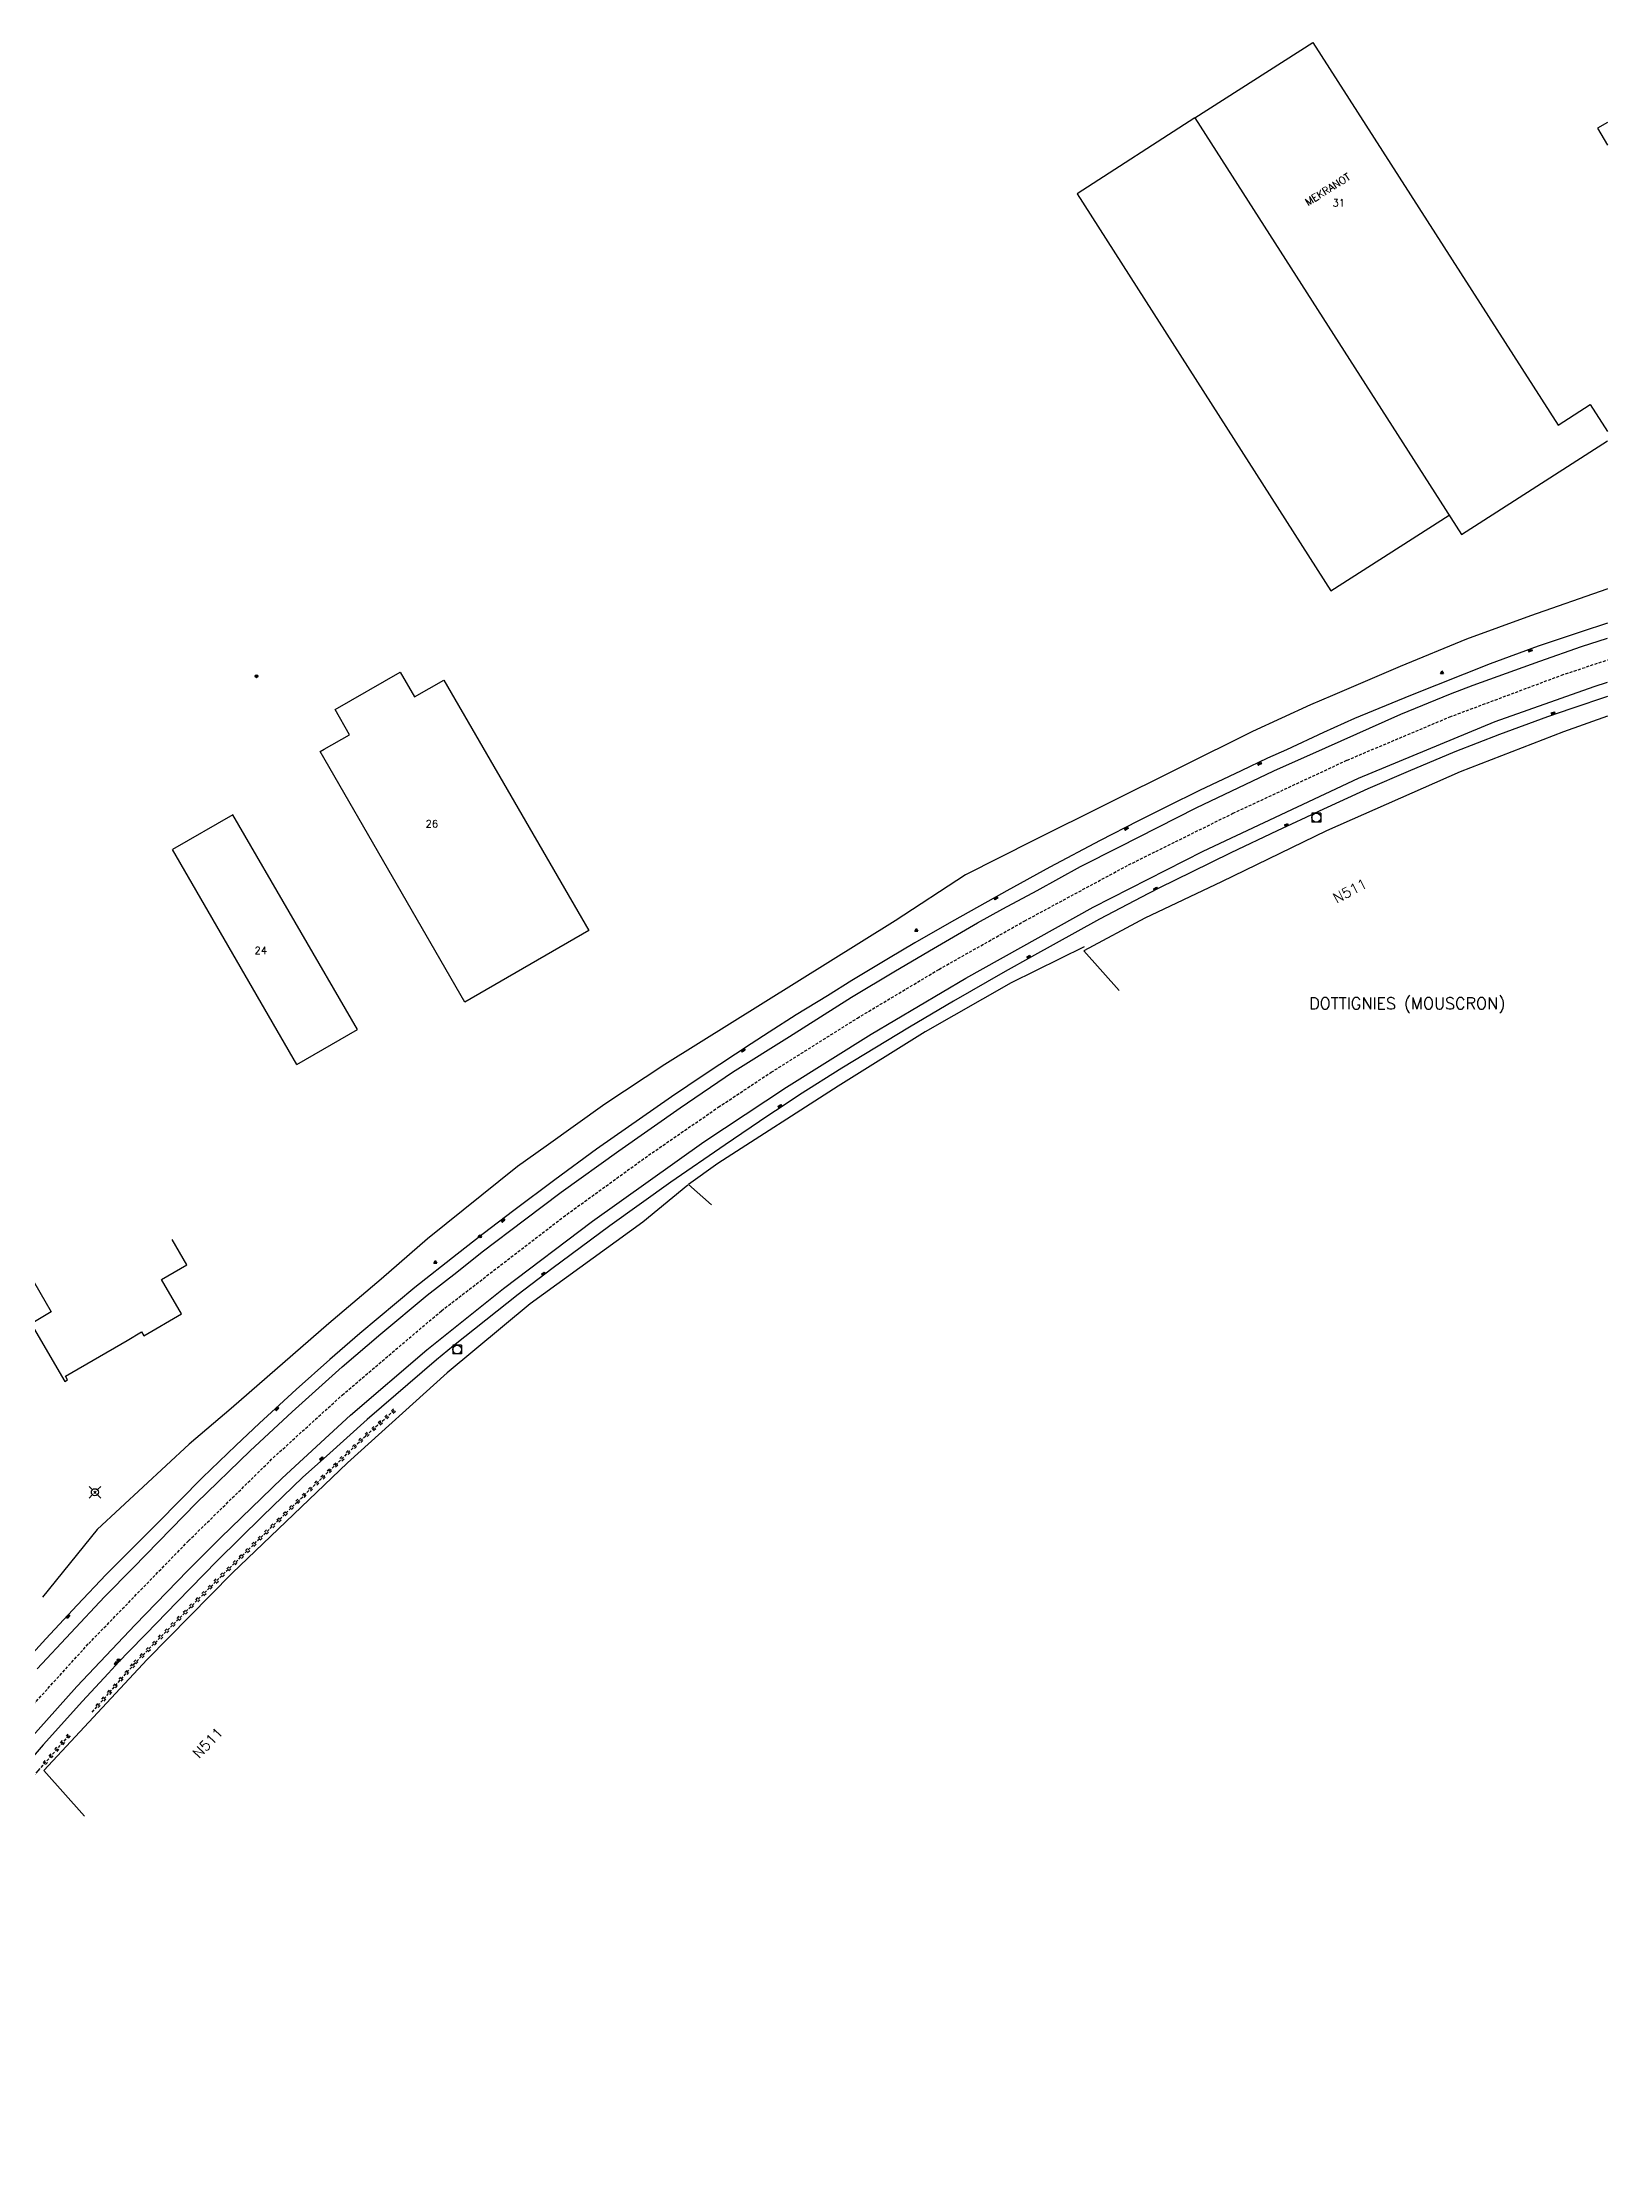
# Model space of a CAD drawing. Header units: millimetres. Extents: x 75000 to 76000, y 157000 to 157843.
# Drawn here: x 75732.4 to 76000, y 157064.6 to 157428.4 of the extents above; entities that cross this region are included whole.
import ezdxf
from ezdxf.enums import TextEntityAlignment as Align

# ---------------------------------------------------------------- set-up
doc = ezdxf.new("R2010")
doc.units = ezdxf.units.MM
doc.linetypes.add('DASHED', pattern=[0.75, 0.5, -0.25])
doc.layers.get('0').update_dxf_attribs({"linetype": 'CONTINUOUS'})
for name, color, linetype in [('W0001', 6, 'DASHED'), ('W0006', 2, 'CONTINUOUS'), ('W0008', 7, 'CONTINUOUS'), ('W0100', 7, 'CONTINUOUS'), ('w0101', 7, 'CONTINUOUS'), ('w0220', 5, 'DASHED'), ('w0221', 2, 'CONTINUOUS'), ('w0330', 7, 'CONTINUOUS'), ('W0400', 7, 'CONTINUOUS'), ('W0420', 7, 'CONTINUOUS'), ('w0476', 7, 'CONTINUOUS'), ('w0850', 7, 'CONTINUOUS'), ('W0856', 7, 'CONTINUOUS'), ('W0980', 7, 'CONTINUOUS'), ('w0984', 7, 'CONTINUOUS'), ('W0989', 7, 'CONTINUOUS'), ('W0991', 7, 'CONTINUOUS')]:
    doc.layers.add(name, color=color, linetype=linetype)
doc.styles.get("Standard").update_dxf_attribs({"font": 'romans.shx', "width": 0.85})

# ---------------------------------------------------------------- blocks, each defined once
blk = doc.blocks.new('T400')
for p, q in [((-0.15, 0.3), (0.15, 0.3)), ((-0.15, -0.25), (-0.15, 0.3)), ((-0.15, 0.15), (0.15, 0.15)), ((-0.15, 0), (0.15, 0)), ((0.15, 0.3), (0.15, -0.25)), ((-0.15, -0.15), (0.15, -0.15)), ((-0.15, -0.25), (-0.15, -0.3)), ((-0.15, -0.3), (0.15, -0.3)), ((0.15, -0.3), (0.15, -0.25))]:
    blk.add_line(p, q)
blk = doc.blocks.new('T420')
for p, q in [((0.75, 0.75), (-0.75, 0.75)), ((-0.75, 0.75), (-0.75, -0.75)), ((0.75, 0.75), (0.75, -0.75)), ((0.75, -0.75), (-0.75, -0.75))]:
    blk.add_line(p, q)
blk.add_ellipse((0, 0), major_axis=(-0.53, 0.53), ratio=1, start_param=3.926991, end_param=10.210176)
blk = doc.blocks.new('T850')
for p, q in [((-0.25, -0.15), (0, 0.32)), ((0, 0.32), (0.25, -0.15)), ((-0.25, -0.15), (0.25, -0.15))]:
    blk.add_line(p, q)
for major_axis in [(-0.106, 0.106), (-0.0354, 0.0354), (-0.0236, 0.0236)]:
    blk.add_ellipse((0, 0), major_axis=major_axis, ratio=1, start_param=3.926991, end_param=10.210176)
blk = doc.blocks.new('T856')
for p, q in [((-0.125, 0), (0.125, 0)), ((0, 0.125), (0, -0.125))]:
    blk.add_line(p, q)
blk.add_ellipse((0, 0), major_axis=(-0.177, 0.177), ratio=1, start_param=3.9269908, end_param=10.2101761)
blk = doc.blocks.new('t220o')
at = {"color": 0, "linetype": 'Continuous'}
for p, q in [((-0.25, 0.25), (0.25, 0.25)), ((-0.25, -0.25), (0.25, -0.25))]:
    blk.add_line(p, q, dxfattribs=at)
blk = doc.blocks.new('T476')
at = {"color": 0, "linetype": 'ByBlock', "lineweight": -2}
for p, q in [((-1, 1), (-0.4, 0.4)), ((-0.2, 0.2), (0.2, -0.2)), ((-0.2, -0.2), (0.2, 0.2)), ((0.4, 0.4), (1, 1)), ((-0.4, -0.4), (-1, -1)), ((0.4, -0.4), (1, -1))]:
    blk.add_line(p, q, dxfattribs=at)
blk.add_circle((0, 0), 0.6, dxfattribs=at)

msp = doc.modelspace()

# ---------------------------------------------------------------- linework, layer by layer
at = {"layer": 'W0001'}
msp.add_lwpolyline([(75726.77, 157139.63), (75740.28, 157154.52), (75757.35, 157172.08), (75771.82, 157186.28), (75783.63, 157197.02), (75800.61, 157211.44), (75821.45, 157227.49), (75836.01, 157238.03), (75847.95, 157246.25), (75857, 157252.24), (75871.73, 157261.5), (75885.67, 157269.83), (75900.35, 157278.13), (75918.09, 157287.7), (75935.96, 157296.53), (75955.47, 157305.62), (75973.03, 157313.02), (75992.13, 157320.15), (76000, 157322.78)], dxfattribs=at)
at = {"layer": 'W0006'}
for points in [[(75731.46, 157150.2), (75742.97, 157162.51), (75747.87, 157167.48), (75758.74, 157178.6), (75767.89, 157187.46), (75775.1, 157194.18), (75783.6, 157201.84), (75790.22, 157207.49), (75798.16, 157214.1), (75803.21, 157218.06), (75807.58, 157221.55), (75814.83, 157227.02), (75821.08, 157231.7), (75830.93, 157238.82), (75841.43, 157246.16), (75850.36, 157252.23), (75860.11, 157258.38), (75870.73, 157265.1), (75878.25, 157269.61), (75884.75, 157273.42), (75892.28, 157277.79), (75896.63, 157280.19), (75902.5, 157283.34), (75909.87, 157287.46), (75916.54, 157290.79), (75929.66, 157297.45), (75942.94, 157303.77), (75951.76, 157307.75), (75964.69, 157313.49), (75973.14, 157316.98), (75977.03, 157318.45), (75988.43, 157322.56), (75995.58, 157325.04), (76000, 157326.49)], [(75728.35, 157136.03), (75738.27, 157147.16), (75748.25, 157157.74), (75757.26, 157167.04), (75761.29, 157171.06), (75762.89, 157172.66), (75773.35, 157182.82), (75785.08, 157193.57), (75798.08, 157204.78), (75811.22, 157215.27), (75826.41, 157226.77), (75845.49, 157240.31), (75859.59, 157249.69), (75874.1, 157258.77), (75890.26, 157268.34), (75912.04, 157280.5), (75930.88, 157290.08), (75957.43, 157302.53), (75980.78, 157312.24), (75997.7, 157318.24), (76000, 157318.98)]]:
    msp.add_lwpolyline(points, dxfattribs=at)
at = {"layer": 'W0008'}
for points in [[(76000, 157329.07), (75995.48, 157327.57), (75988.15, 157325.1), (75979.96, 157322.12), (75966.34, 157316.71), (75956.76, 157312.74), (75951.42, 157310.35), (75945.13, 157307.4), (75941.87, 157305.95), (75937.37, 157303.8), (75930.24, 157300.41), (75924.72, 157297.67), (75919.68, 157295.18), (75913.25, 157291.87), (75904.65, 157287.31), (75897.28, 157283.25), (75894.03, 157281.42), (75887.82, 157277.96), (75881.58, 157274.36), (75877.08, 157271.68), (75870.81, 157267.91), (75866.6, 157265.32), (75861.29, 157262.05), (75856.62, 157259.11), (75853.59, 157257.09), (75845.52, 157251.81), (75839.97, 157248.02), (75827.14, 157239.09), (75820.01, 157233.84), (75813.01, 157228.62), (75807.72, 157224.59), (75803.32, 157221.15), (75796.05, 157215.42), (75786.64, 157207.58), (75781.52, 157203.11), (75775.74, 157197.98), (75772.93, 157195.37), (75769.51, 157192.23), (75765.42, 157188.41), (75759.72, 157182.93), (75752.03, 157175.13), (75743.28, 157166.32), (75738.33, 157161.1), (75732.93, 157155.33), (75727.74, 157149.61)], [(76000, 157316.53), (75993.89, 157314.46), (75989.73, 157313.03), (75981.54, 157309.99), (75973.88, 157307.03), (75965.94, 157303.67), (75959.05, 157300.7), (75950.71, 157296.92), (75948.44, 157295.83), (75943.5, 157293.52), (75935.61, 157289.76), (75928.86, 157286.46), (75923.42, 157283.77), (75921.54, 157282.84), (75913.15, 157278.4), (75901.51, 157271.96), (75897.02, 157269.46), (75888.17, 157264.39), (75880.64, 157259.96), (75869.1, 157252.93), (75861.86, 157248.35), (75859.04, 157246.48), (75856.43, 157244.77), (75849.12, 157239.85), (75839.81, 157233.46), (75829.38, 157225.96), (75819.48, 157218.61), (75813.74, 157214.2), (75802.65, 157205.47), (75799.78, 157203.05), (75787.88, 157192.86), (75780.95, 157186.59), (75776.91, 157182.96), (75770.01, 157176.32), (75762.28, 157168.64), (75755.41, 157161.66), (75750.07, 157156.13), (75747.11, 157153.08), (75745.51, 157151.47), (75743.63, 157149.41), (75739.24, 157144.64), (75732.51, 157137.21), (75724.84, 157128.35)]]:
    msp.add_lwpolyline(points, dxfattribs=at)
at = {"layer": 'W0100'}
for points in [[(75929.46, 157415.47), (75909.3, 157402.51), (75952.69, 157334.56), (75972.96, 157347.55), (75972.96, 157347.55), (75972.96, 157347.55)], [(76000, 157414.67), (75998.32, 157413.7)], [(75998.32, 157413.7), (76000, 157410.8)], [(75804.6, 157264.24), (75779.88, 157307.11), (75780.55, 157307.49), (75784.88, 157309.97), (75782.41, 157314.31), (75793.54, 157320.67), (75795.99, 157316.44), (75801.01, 157319.31), (75825.79, 157276.5), (75804.6, 157264.23)], [(75764.95, 157296.28), (75754.59, 157290.32)], [(75786.26, 157259.55), (75764.95, 157296.28)], [(75775.9, 157253.56), (75754.59, 157290.32)], [(75723.89, 157276.61), (75703.19, 157264.8), (75703.02, 157264.7), (75733.86, 157211.26), (75730.44, 157209.2), (75736.2, 157199.32), (75736.68, 157199.64), (75736.32, 157200.28), (75746.84, 157206.36), (75749.34, 157207.81), (75749.73, 157207.14), (75756.17, 157210.89), (75752.75, 157216.77), (75757.08, 157219.29)], [(75775.9, 157253.56), (75786.26, 157259.55)], [(75757.08, 157219.29), (75754.56, 157223.61)]]:
    msp.add_lwpolyline(points, dxfattribs=at)
at = {"layer": 'w0101'}
for points in [[(75929.46, 157415.47), (75949.64, 157428.37), (75991.56, 157362.95), (75997.04, 157366.45)], [(75929.46, 157415.47), (75975.07, 157344.24)], [(75997.04, 157366.45), (76000, 157361.86)], [(75975.07, 157344.24), (76000, 157360.22)]]:
    msp.add_lwpolyline(points, dxfattribs=at)
at = {"layer": 'w0220'}
for points in [[(75740.9, 157142.78), (75748.17, 157151.12), (75747.92, 157150.93), (75762.2, 157165.31), (75775.98, 157178.77), (75787.67, 157190.09), (75792.54, 157194.43)], [(75675.86, 157064.56), (75684.31, 157074.77), (75692.28, 157084.44), (75701.18, 157095.42), (75710.79, 157107.79), (75722.31, 157122.28), (75731.65, 157132.75), (75736.91, 157138.8)]]:
    msp.add_lwpolyline(points, dxfattribs=at)
at = {"layer": 'w0221'}
msp.add_lwpolyline([(76000, 157334.91), (75999.9, 157334.89), (75986.86, 157330.33), (75975.91, 157326.31), (75964.58, 157321.63), (75952.99, 157316.67), (75949.2, 157315.11), (75939.31, 157310.52), (75901.83, 157291.87), (75890.21, 157286.03), (75878.18, 157278.14), (75838.8, 157253.56), (75828.57, 157246.77), (75818.54, 157239.6), (75813.61, 157236.1), (75798.22, 157223.73), (75790.3, 157216.85), (75781.37, 157209.27), (75764.63, 157194.73), (75757.49, 157188.61), (75741.74, 157174.01), (75732.37, 157162.48)], dxfattribs=at)
at = {"layer": 'w0330'}
for points in [[(76000, 157313.13), (75992.51, 157310.48), (75974.83, 157303.63), (75951.96, 157293.54), (75934, 157284.82), (75920.91, 157278.57), (75910.43, 157273.02), (75916.51, 157266.2)], [(75910.49, 157273.72), (75898.01, 157267.52), (75883.34, 157259.14), (75868.44, 157249.88), (75847.88, 157236.65), (75842.87, 157233.06)], [(75846.79, 157229.58), (75842.87, 157233.06)], [(75842.73, 157232.94), (75835.03, 157226.57), (75815.78, 157212.64), (75801.58, 157200.81), (75784.55, 157185.42), (75764.82, 157166.55), (75750.26, 157151.77), (75732.59, 157132.78), (75739.59, 157124.97)]]:
    msp.add_lwpolyline(points, dxfattribs=at)

# ---------------------------------------------------------------- block references
at = {"layer": 'w0220'}
for p, rotation in [((75791.27, 157193.3), 41.74439096848489), ((75792.39, 157194.3), 41.74439096848489), ((75786.83, 157189.27), 44.09591610755933), ((75787.91, 157190.31), 41.74439096848489), ((75789.03, 157191.31), 41.74439096848489), ((75790.15, 157192.3), 41.74439096848489), ((75783.59, 157186.14), 44.09591610755933), ((75784.67, 157187.19), 44.09591610755933), ((75785.75, 157188.23), 44.09591610755933), ((75779.28, 157181.97), 44.09591610755933), ((75780.36, 157183.01), 44.09591610755933), ((75781.44, 157184.05), 44.09591610755933), ((75782.52, 157185.1), 44.09591610755933), ((75776.05, 157178.84), 44.09591610755933), ((75777.13, 157179.88), 44.09591610755933), ((75778.21, 157180.92), 44.09591610755933), ((75771.76, 157174.64), 44.3059730385819), ((75772.83, 157175.69), 44.3059730385819), ((75773.91, 157176.74), 44.3059730385819), ((75774.98, 157177.79), 44.3059730385819), ((75768.54, 157171.5), 44.3059730385819), ((75769.61, 157172.55), 44.3059730385819), ((75770.69, 157173.6), 44.3059730385819), ((75764.24, 157167.31), 44.3059730385819), ((75765.32, 157168.36), 44.3059730385819), ((75766.39, 157169.41), 44.3059730385819), ((75767.46, 157170.45), 44.3059730385819), ((75761.04, 157164.15), 45.19588907739366), ((75762.1, 157165.21), 45.19588907739366), ((75763.17, 157166.26), 44.3059730385819), ((75757.87, 157160.96), 45.19588907739366), ((75758.93, 157162.02), 45.19588907739366), ((75759.99, 157163.08), 45.19588907739366), ((75753.64, 157156.7), 45.19588907739366), ((75754.7, 157157.76), 45.19588907739366), ((75755.76, 157158.83), 45.19588907739366), ((75756.81, 157159.89), 45.19588907739366), ((75750.47, 157153.51), 45.19588907739366), ((75751.53, 157154.57), 45.19588907739366), ((75752.59, 157155.63), 45.19588907739366), ((75746.82, 157149.57), 48.94909347847051), ((75747.8, 157150.7), 48.94909347847051), ((75748.36, 157151.38), 45.19588907739366), ((75749.41, 157152.44), 45.19588907739366), ((75743.86, 157146.17), 48.94909347847051), ((75744.85, 157147.3), 48.94909347847051), ((75745.83, 157148.44), 48.94909347847051), ((75741.89, 157143.91), 48.94909347847051), ((75742.88, 157145.04), 48.94909347847051), ((75736.82, 157138.69), 48.98082928152856), ((75733.87, 157135.3), 48.98082928152856), ((75734.85, 157136.43), 48.98082928152856), ((75735.84, 157137.56), 48.98082928152856), ((75732.88, 157134.16), 48.98082928152856)]:
    msp.add_blockref('t220o', p, dxfattribs=dict(at, rotation=rotation))
at = {"layer": 'W0400'}
for p, rotation in [((75986.79, 157324.38), 290.4003724935744), ((75990.69, 157313.65), 290.43190776028), ((75940.49, 157305.01), 295.3644328517871), ((75917.71, 157293.92), 297.5597698109794), ((75945.09, 157294.52), 295.3516803824608), ((75895.41, 157281.99), 298.6454582090122), ((75922.7, 157283.61), 294.8789303694909), ((75901.02, 157271.96), 300.7617864315932), ((75852.19, 157255.98), 303.0513092054658), ((75858.49, 157246.43), 304.0866234619581), ((75811.13, 157226.87), 307.6734918714052), ((75818.04, 157217.76), 306.7489564462273), ((75772.47, 157194.67), 312.12424241258), ((75780.07, 157186.14), 310.0556628579145), ((75736.73, 157159.17), 317.2456788857247), ((75744.95, 157151.14), 314.8911123435308)]:
    msp.add_blockref('T400', p, dxfattribs=dict(at, rotation=rotation))
at = {"layer": 'W0420'}
for p in [(75950.22, 157295.79), (75803.29, 157204.8)]:
    msp.add_blockref('T420', p, dxfattribs=at)
at = {"layer": 'w0476'}
msp.add_blockref('T476', (75741.34, 157180.41), dxfattribs=at)
at = {"layer": 'w0850'}
for p in [(75971.69, 157320.59), (75881.81, 157276.51), (75799.56, 157219.72)]:
    msp.add_blockref('T850', p, dxfattribs=at)
at = {"layer": 'W0856'}
for p in [(75768.98, 157319.98), (75768.98, 157319.98), (75807.18, 157224.16), (75807.18, 157224.16), (75745.39, 157151.67)]:
    msp.add_blockref('T856', p, dxfattribs=at)

# ---------------------------------------------------------------- texts
at = {"layer": 'W0980'}
msp.add_text('DOTTIGNIES (MOUSCRON)', height=2, dxfattribs=at).set_placement((75949, 157264.02), align=Align.MIDDLE_LEFT)
at = {"layer": 'w0984'}
msp.add_text('MEKRANOT', height=1.25, rotation=32.1931, dxfattribs=at).set_placement((75952.51, 157402.71), align=Align.CENTER)
at = {"layer": 'W0989'}
for rotation, p in [(27.6759, (75953.26, 157281.85)), (45.8467, (75758.51, 157135.35))]:
    msp.add_text('N511', height=1.75, rotation=rotation, dxfattribs=at).set_placement(p, align=Align.MIDDLE_LEFT)
at = {"layer": 'W0991'}
for s, p in [('31', (75954.06, 157400.33)), ('26', (75798.97, 157294.11)), ('24', (75769.72, 157272.45))]:
    msp.add_text(s, height=1.25, dxfattribs=at).set_placement(p, align=Align.CENTER)

doc.saveas('drawing.dxf')
